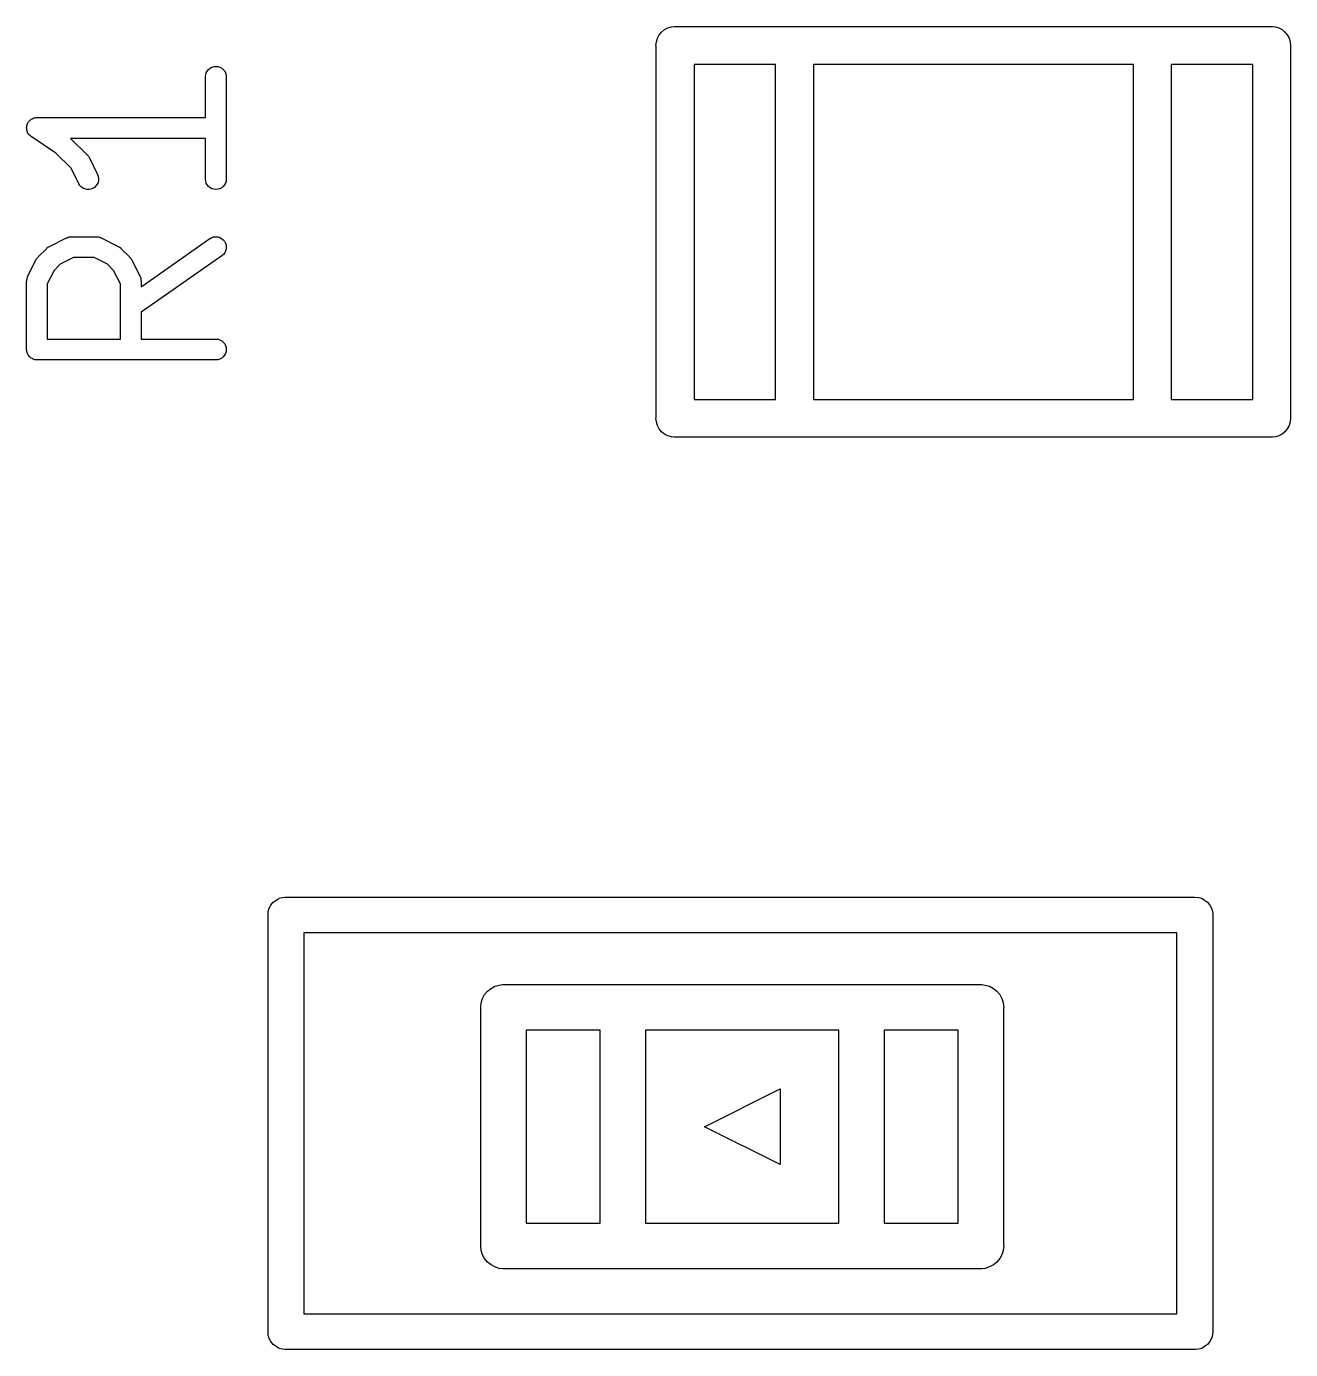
# Model space of a CAD drawing. Extents: x 122.2 to 176.2, y -122.3 to -87.7.
# Drawn here: x 146.196 to 150.435, y -102.676 to -98.24 of the extents above; entities that cross this region are included whole.
import ezdxf

# ---------------------------------------------------------------- set-up
doc = ezdxf.new("R2010")
doc.units = 0
doc.layers.add('BLACK', color=7, linetype='CONTINUOUS')

msp = doc.modelspace()

# ---------------------------------------------------------------- linework, layer by layer
at = {"layer": 'BLACK', "linetype": 'CONTINUOUS'}
for p, q in [((148.318, -98.2682), (148.326, -98.2585)), ((148.326, -98.2585), (148.336, -98.2505)), ((148.336, -98.2505), (148.347, -98.2446)), ((148.347, -98.2446), (148.359, -98.241)), ((148.359, -98.241), (148.368, -98.2401)), ((148.368, -98.2401), (148.371, -98.2398)), ((148.371, -98.2398), (148.374, -98.2401)), ((148.374, -98.2401), (148.768, -98.2401)), ((148.768, -98.2401), (148.771, -98.2398)), ((148.771, -98.2398), (148.774, -98.2401)), ((148.774, -98.2401), (149.968, -98.2401)), ((149.968, -98.2401), (149.971, -98.2398)), ((149.971, -98.2398), (149.974, -98.2401)), ((149.974, -98.2401), (150.368, -98.2401)), ((150.368, -98.2401), (150.371, -98.2398)), ((150.371, -98.2398), (150.374, -98.2401)), ((150.374, -98.2401), (150.384, -98.241)), ((150.384, -98.241), (150.396, -98.2446)), ((150.396, -98.2446), (150.407, -98.2505)), ((150.407, -98.2505), (150.416, -98.2585)), ((150.416, -98.2585), (150.424, -98.2682)), ((148.307, -98.3036), (148.309, -98.2912)), ((148.308, -98.3067), (148.307, -98.3036)), ((148.309, -98.2912), (148.312, -98.2792)), ((148.312, -98.2792), (148.318, -98.2682)), ((150.424, -98.2682), (150.43, -98.2792)), ((150.43, -98.2792), (150.434, -98.2912)), ((150.434, -98.2912), (150.435, -98.3036)), ((150.435, -98.3036), (150.435, -98.3067)), ((148.308, -99.5505), (148.308, -98.3067)), ((150.435, -98.3067), (150.435, -99.5505)), ((146.797, -98.4013), (146.799, -98.3948)), ((146.799, -98.3948), (146.803, -98.3888)), ((146.803, -98.3888), (146.807, -98.3836)), ((146.807, -98.3836), (146.812, -98.3793)), ((146.812, -98.3793), (146.818, -98.3761)), ((146.818, -98.3761), (146.825, -98.3742)), ((146.825, -98.3742), (146.832, -98.3736)), ((146.832, -98.3736), (146.838, -98.3743)), ((146.838, -98.3743), (146.845, -98.3763)), ((146.845, -98.3763), (146.851, -98.3796)), ((146.851, -98.3796), (146.856, -98.3839)), ((146.856, -98.3839), (146.861, -98.3892)), ((146.861, -98.3892), (146.864, -98.3952)), ((148.435, -98.3671), (148.435, -99.4901)), ((148.708, -98.3671), (148.435, -98.3671)), ((148.708, -99.4901), (148.708, -98.3671)), ((148.835, -98.3671), (148.835, -99.4901)), ((149.908, -98.3671), (148.835, -98.3671)), ((149.908, -99.4901), (149.908, -98.3671)), ((150.035, -98.3671), (150.035, -99.4901)), ((150.308, -98.3671), (150.035, -98.3671)), ((150.308, -99.4901), (150.308, -98.3671)), ((146.796, -98.4081), (146.797, -98.4013)), ((146.796, -98.4086), (146.796, -98.4081)), ((146.796, -98.545), (146.796, -98.4086)), ((146.864, -98.3952), (146.866, -98.4018)), ((146.866, -98.4018), (146.866, -98.4086)), ((146.866, -98.4086), (146.866, -98.7514)), ((146.197, -98.5729), (146.198, -98.5696)), ((146.198, -98.5696), (146.199, -98.5664)), ((146.199, -98.5664), (146.201, -98.5632)), ((146.199, -98.5664), (146.199, -98.5664)), ((146.199, -98.5664), (146.199, -98.5664)), ((146.201, -98.5632), (146.202, -98.5604)), ((146.202, -98.5604), (146.205, -98.5577)), ((146.202, -98.5604), (146.202, -98.5604)), ((146.202, -98.5604), (146.202, -98.5604)), ((146.205, -98.5577), (146.207, -98.5552)), ((146.207, -98.5551), (146.209, -98.553)), ((146.207, -98.5552), (146.207, -98.5551)), ((146.207, -98.5551), (146.207, -98.5551)), ((146.209, -98.553), (146.212, -98.5508)), ((146.212, -98.5508), (146.215, -98.5493)), ((146.212, -98.5508), (146.212, -98.5508)), ((146.212, -98.5508), (146.212, -98.5508)), ((146.215, -98.5493), (146.218, -98.5476)), ((146.218, -98.5476), (146.222, -98.5466)), ((146.218, -98.5476), (146.218, -98.5476)), ((146.218, -98.5476), (146.218, -98.5476)), ((146.222, -98.5466), (146.225, -98.5457)), ((146.225, -98.5457), (146.228, -98.5453)), ((146.225, -98.5457), (146.225, -98.5457)), ((146.225, -98.5457), (146.225, -98.5457)), ((146.228, -98.5453), (146.231, -98.545)), ((146.231, -98.545), (146.796, -98.545)), ((146.196, -98.5797), (146.197, -98.5762)), ((146.196, -98.5798), (146.196, -98.5797)), ((146.196, -98.5797), (146.196, -98.5797)), ((146.197, -98.5828), (146.196, -98.5798)), ((146.197, -98.573), (146.197, -98.5729)), ((146.197, -98.5729), (146.197, -98.5729)), ((146.197, -98.5762), (146.197, -98.573)), ((146.197, -98.5865), (146.197, -98.5828)), ((146.197, -98.5866), (146.197, -98.5865)), ((146.197, -98.5865), (146.197, -98.5865)), ((146.198, -98.5893), (146.197, -98.5866)), ((146.199, -98.5931), (146.198, -98.5893)), ((146.2, -98.596), (146.199, -98.5931)), ((146.199, -98.5931), (146.199, -98.5931)), ((146.199, -98.5931), (146.199, -98.5931)), ((146.202, -98.5991), (146.2, -98.596)), ((146.202, -98.5992), (146.202, -98.5991)), ((146.202, -98.5991), (146.202, -98.5991)), ((146.204, -98.6019), (146.202, -98.5992)), ((146.206, -98.6044), (146.204, -98.6019)), ((146.206, -98.6045), (146.206, -98.6044)), ((146.209, -98.6066), (146.206, -98.6045)), ((146.206, -98.6045), (146.206, -98.6045)), ((146.212, -98.6088), (146.209, -98.6066)), ((146.212, -98.6091), (146.212, -98.6088)), ((146.295, -98.6643), (146.212, -98.6091)), ((146.796, -98.615), (146.344, -98.615)), ((146.344, -98.615), (146.399, -98.6695)), ((146.796, -98.7514), (146.796, -98.615)), ((146.346, -98.715), (146.295, -98.6643)), ((146.399, -98.6695), (146.399, -98.6699)), ((146.399, -98.6699), (146.401, -98.6714)), ((146.401, -98.6714), (146.402, -98.6728)), ((146.402, -98.6728), (146.403, -98.6741)), ((146.403, -98.6741), (146.404, -98.6752)), ((146.404, -98.6752), (146.405, -98.677)), ((146.405, -98.677), (146.406, -98.6786)), ((146.406, -98.6786), (146.434, -98.7358)), ((146.372, -98.7671), (146.346, -98.715)), ((146.434, -98.7358), (146.434, -98.7362)), ((146.434, -98.7362), (146.437, -98.7426)), ((146.437, -98.7426), (146.438, -98.7494)), ((146.438, -98.7494), (146.438, -98.7562)), ((146.375, -98.7729), (146.372, -98.7671)), ((146.38, -98.7778), (146.375, -98.7729)), ((146.385, -98.7818), (146.38, -98.7778)), ((146.392, -98.7846), (146.385, -98.7818)), ((146.398, -98.7861), (146.392, -98.7846)), ((146.405, -98.7864), (146.398, -98.7861)), ((146.412, -98.7852), (146.405, -98.7864)), ((146.418, -98.7828), (146.412, -98.7852)), ((146.424, -98.7792), (146.418, -98.7828)), ((146.429, -98.7746), (146.424, -98.7792)), ((146.433, -98.7691), (146.429, -98.7746)), ((146.436, -98.7628), (146.433, -98.7691)), ((146.438, -98.7562), (146.436, -98.7628)), ((146.797, -98.7582), (146.796, -98.7514)), ((146.799, -98.7648), (146.797, -98.7582)), ((146.802, -98.7708), (146.799, -98.7648)), ((146.807, -98.7761), (146.802, -98.7708)), ((146.812, -98.7804), (146.807, -98.7761)), ((146.818, -98.7837), (146.812, -98.7804)), ((146.824, -98.7857), (146.818, -98.7837)), ((146.831, -98.7864), (146.824, -98.7857)), ((146.838, -98.7858), (146.831, -98.7864)), ((146.845, -98.7839), (146.838, -98.7858)), ((146.851, -98.7807), (146.845, -98.7839)), ((146.856, -98.7764), (146.851, -98.7807)), ((146.86, -98.7712), (146.856, -98.7764)), ((146.864, -98.7652), (146.86, -98.7712)), ((146.866, -98.7587), (146.864, -98.7652)), ((146.866, -98.7514), (146.866, -98.7519)), ((146.866, -98.7519), (146.866, -98.7587)), ((146.273, -98.9773), (146.33, -98.9487)), ((146.33, -98.9487), (146.331, -98.9485)), ((146.331, -98.9481), (146.332, -98.9476)), ((146.331, -98.9485), (146.331, -98.9481)), ((146.332, -98.9476), (146.335, -98.947)), ((146.335, -98.947), (146.337, -98.9461)), ((146.337, -98.9461), (146.338, -98.946)), ((146.338, -98.946), (146.339, -98.9457)), ((146.339, -98.9457), (146.341, -98.9454)), ((146.341, -98.9454), (146.344, -98.9451)), ((146.344, -98.9451), (146.345, -98.9451)), ((146.345, -98.9451), (146.346, -98.945)), ((146.346, -98.945), (146.431, -98.945)), ((146.431, -98.945), (146.432, -98.945)), ((146.432, -98.945), (146.433, -98.9451)), ((146.433, -98.9451), (146.434, -98.9451)), ((146.434, -98.9451), (146.436, -98.9455)), ((146.436, -98.9455), (146.439, -98.9458)), ((146.439, -98.9458), (146.44, -98.9461)), ((146.44, -98.9461), (146.441, -98.9463)), ((146.441, -98.9463), (146.443, -98.9471)), ((146.443, -98.9471), (146.445, -98.9478)), ((146.445, -98.9478), (146.446, -98.9483)), ((146.446, -98.9483), (146.447, -98.9487)), ((146.447, -98.9487), (146.504, -98.9773)), ((146.581, -99.1128), (146.811, -98.9513)), ((146.811, -98.9513), (146.812, -98.951)), ((146.812, -98.951), (146.818, -98.9478)), ((146.818, -98.9478), (146.824, -98.9457)), ((146.824, -98.9457), (146.831, -98.945)), ((146.831, -98.945), (146.838, -98.9456)), ((146.838, -98.9456), (146.844, -98.9475)), ((146.844, -98.9475), (146.85, -98.9506)), ((146.85, -98.9506), (146.856, -98.9549)), ((146.856, -98.9549), (146.86, -98.9601)), ((146.86, -98.9601), (146.864, -98.9661)), ((146.864, -98.9661), (146.866, -98.9726)), ((146.232, -99.0165), (146.233, -99.0153)), ((146.233, -99.0153), (146.234, -99.0139)), ((146.234, -99.0139), (146.235, -99.0124)), ((146.235, -99.0124), (146.264, -98.9838)), ((146.264, -98.9835), (146.266, -98.9822)), ((146.264, -98.9838), (146.264, -98.9835)), ((146.266, -98.9822), (146.267, -98.9809)), ((146.267, -98.9809), (146.268, -98.9801)), ((146.268, -98.9801), (146.27, -98.9792)), ((146.27, -98.9792), (146.271, -98.9783)), ((146.271, -98.9783), (146.273, -98.9773)), ((146.354, -99.015), (146.309, -99.0373)), ((146.423, -99.015), (146.354, -99.015)), ((146.468, -99.0373), (146.423, -99.015)), ((146.504, -98.9773), (146.505, -98.9775)), ((146.505, -98.9775), (146.506, -98.9786)), ((146.506, -98.9786), (146.508, -98.9795)), ((146.508, -98.9795), (146.509, -98.9804)), ((146.509, -98.9804), (146.51, -98.9812)), ((146.51, -98.9812), (146.512, -98.9826)), ((146.512, -98.9826), (146.513, -98.9838)), ((146.513, -98.9838), (146.542, -99.0124)), ((146.542, -99.0124), (146.542, -99.0127)), ((146.542, -99.0127), (146.543, -99.0143)), ((146.543, -99.0143), (146.545, -99.0157)), ((146.545, -99.0157), (146.546, -99.0169)), ((146.851, -99.0087), (146.581, -99.1982)), ((146.857, -99.0042), (146.851, -99.0087)), ((146.861, -98.9989), (146.857, -99.0042)), ((146.864, -98.9928), (146.861, -98.9989)), ((146.866, -98.9862), (146.864, -98.9928)), ((146.866, -98.9726), (146.866, -98.9794)), ((146.866, -98.9794), (146.866, -98.9862)), ((146.2, -99.0786), (146.229, -99.0215)), ((146.229, -99.0211), (146.23, -99.0194)), ((146.229, -99.0215), (146.229, -99.0211)), ((146.23, -99.0194), (146.231, -99.0177)), ((146.231, -99.0177), (146.232, -99.0165)), ((146.289, -99.0579), (146.266, -99.1025)), ((146.309, -99.0373), (146.289, -99.0579)), ((146.488, -99.0579), (146.468, -99.0373)), ((146.511, -99.1025), (146.488, -99.0579)), ((146.546, -99.0169), (146.546, -99.0181)), ((146.546, -99.0181), (146.547, -99.0198)), ((146.547, -99.0198), (146.548, -99.0215)), ((146.548, -99.0215), (146.577, -99.0786)), ((146.196, -99.0938), (146.197, -99.0928)), ((146.196, -99.0943), (146.196, -99.0938)), ((146.196, -99.3229), (146.196, -99.0943)), ((146.197, -99.087), (146.198, -99.086)), ((146.197, -99.0894), (146.197, -99.087)), ((146.197, -99.0917), (146.197, -99.0894)), ((146.197, -99.0928), (146.197, -99.0917)), ((146.198, -99.085), (146.199, -99.0828)), ((146.198, -99.086), (146.198, -99.085)), ((146.199, -99.0805), (146.2, -99.0796)), ((146.199, -99.0828), (146.199, -99.0805)), ((146.2, -99.0796), (146.2, -99.0786)), ((146.266, -99.1025), (146.266, -99.2879)), ((146.511, -99.2879), (146.511, -99.1025)), ((146.577, -99.0786), (146.577, -99.0791)), ((146.577, -99.0791), (146.578, -99.08)), ((146.578, -99.08), (146.578, -99.0809)), ((146.578, -99.0809), (146.579, -99.0832)), ((146.579, -99.0832), (146.58, -99.0855)), ((146.58, -99.0855), (146.58, -99.0865)), ((146.58, -99.0865), (146.58, -99.0875)), ((146.58, -99.0875), (146.58, -99.0899)), ((146.58, -99.0899), (146.581, -99.0922)), ((146.581, -99.0922), (146.581, -99.0933)), ((146.581, -99.0933), (146.581, -99.0943)), ((146.581, -99.0943), (146.581, -99.1128)), ((146.581, -99.1982), (146.581, -99.2879)), ((146.197, -99.3261), (146.196, -99.3229)), ((146.197, -99.3294), (146.197, -99.3261)), ((146.266, -99.2879), (146.511, -99.2879)), ((146.581, -99.2879), (146.831, -99.2879)), ((146.831, -99.2879), (146.832, -99.2879)), ((146.832, -99.2879), (146.839, -99.2886)), ((146.839, -99.2886), (146.845, -99.2907)), ((146.845, -99.2907), (146.851, -99.294)), ((146.851, -99.294), (146.856, -99.2984)), ((146.856, -99.2984), (146.861, -99.3037)), ((146.861, -99.3037), (146.864, -99.3097)), ((146.864, -99.3097), (146.866, -99.3163)), ((146.866, -99.3163), (146.866, -99.3231)), ((146.866, -99.3231), (146.866, -99.3299)), ((146.197, -99.3295), (146.197, -99.3294)), ((146.197, -99.3297), (146.197, -99.3295)), ((146.198, -99.3328), (146.197, -99.3297)), ((146.199, -99.336), (146.198, -99.3328)), ((146.199, -99.3361), (146.199, -99.336)), ((146.199, -99.3362), (146.199, -99.3361)), ((146.201, -99.3391), (146.199, -99.3362)), ((146.202, -99.342), (146.201, -99.3391)), ((146.202, -99.3421), (146.202, -99.342)), ((146.202, -99.3422), (146.202, -99.3421)), ((146.204, -99.3447), (146.202, -99.3422)), ((146.206, -99.3473), (146.204, -99.3447)), ((146.207, -99.3474), (146.206, -99.3473)), ((146.207, -99.3475), (146.207, -99.3474)), ((146.209, -99.3496), (146.207, -99.3475)), ((146.212, -99.3517), (146.209, -99.3496)), ((146.212, -99.3518), (146.212, -99.3517)), ((146.212, -99.3519), (146.212, -99.3518)), ((146.215, -99.3534), (146.212, -99.3519)), ((146.218, -99.355), (146.215, -99.3534)), ((146.218, -99.3551), (146.218, -99.355)), ((146.221, -99.3561), (146.218, -99.3551)), ((146.218, -99.3551), (146.218, -99.3551)), ((146.224, -99.3571), (146.221, -99.3561)), ((146.228, -99.3575), (146.224, -99.3571)), ((146.224, -99.3571), (146.224, -99.3571)), ((146.224, -99.3571), (146.224, -99.3571)), ((146.231, -99.3579), (146.228, -99.3575)), ((146.831, -99.3579), (146.231, -99.3579)), ((146.231, -99.3579), (146.231, -99.3579)), ((146.231, -99.3579), (146.231, -99.3579)), ((146.231, -99.3579), (146.231, -99.3579)), ((146.231, -99.3579), (146.231, -99.3579)), ((146.838, -99.3572), (146.831, -99.3579)), ((146.845, -99.3552), (146.838, -99.3572)), ((146.851, -99.352), (146.845, -99.3552)), ((146.856, -99.3477), (146.851, -99.352)), ((146.86, -99.3424), (146.856, -99.3477)), ((146.864, -99.3364), (146.86, -99.3424)), ((146.866, -99.3299), (146.864, -99.3364)), ((148.435, -99.4901), (148.708, -99.4901)), ((148.835, -99.4901), (149.908, -99.4901)), ((150.035, -99.4901), (150.308, -99.4901)), ((148.307, -99.5536), (148.308, -99.5505)), ((148.309, -99.566), (148.307, -99.5536)), ((148.312, -99.578), (148.309, -99.566)), ((148.318, -99.589), (148.312, -99.578)), ((148.326, -99.5987), (148.318, -99.589)), ((150.424, -99.589), (150.416, -99.5987)), ((150.43, -99.578), (150.424, -99.589)), ((150.434, -99.566), (150.43, -99.578)), ((150.435, -99.5536), (150.434, -99.566)), ((150.435, -99.5505), (150.435, -99.5536)), ((148.336, -99.6067), (148.326, -99.5987)), ((148.347, -99.6125), (148.336, -99.6067)), ((148.359, -99.6162), (148.347, -99.6125)), ((148.368, -99.6171), (148.359, -99.6162)), ((148.371, -99.6174), (148.368, -99.6171)), ((148.374, -99.6171), (148.371, -99.6174)), ((148.768, -99.6171), (148.374, -99.6171)), ((148.771, -99.6174), (148.768, -99.6171)), ((148.774, -99.6171), (148.771, -99.6174)), ((149.968, -99.6171), (148.774, -99.6171)), ((149.971, -99.6174), (149.968, -99.6171)), ((149.974, -99.6171), (149.971, -99.6174)), ((150.368, -99.6171), (149.974, -99.6171)), ((150.371, -99.6174), (150.368, -99.6171)), ((150.374, -99.6171), (150.371, -99.6174)), ((150.384, -99.6162), (150.374, -99.6171)), ((150.396, -99.6125), (150.384, -99.6162)), ((150.407, -99.6067), (150.396, -99.6125)), ((150.416, -99.5987), (150.407, -99.6067)), ((147.01, -101.196), (147.016, -101.186)), ((147.016, -101.186), (147.023, -101.176)), ((147.023, -101.176), (147.033, -101.169)), ((147.033, -101.169), (147.043, -101.163)), ((147.043, -101.163), (147.054, -101.16)), ((147.054, -101.16), (147.063, -101.159)), ((147.063, -101.159), (147.066, -101.159)), ((147.066, -101.159), (147.069, -101.159)), ((147.069, -101.159), (150.111, -101.159)), ((150.111, -101.159), (150.114, -101.159)), ((150.114, -101.159), (150.126, -101.16)), ((150.126, -101.16), (150.137, -101.163)), ((150.137, -101.163), (150.147, -101.169)), ((150.147, -101.169), (150.157, -101.176)), ((150.157, -101.176), (150.164, -101.186)), ((150.164, -101.186), (150.17, -101.196)), ((147.006, -101.219), (147.007, -101.207)), ((147.006, -101.222), (147.006, -101.219)), ((147.006, -102.613), (147.006, -101.222)), ((147.007, -101.207), (147.01, -101.196)), ((150.17, -101.196), (150.173, -101.207)), ((150.173, -101.207), (150.174, -101.215)), ((150.174, -101.215), (150.174, -101.219)), ((150.174, -101.219), (150.174, -101.222)), ((150.174, -101.222), (150.174, -102.613)), ((147.126, -101.279), (147.126, -102.556)), ((150.054, -101.279), (147.126, -101.279)), ((150.054, -102.556), (150.054, -101.279)), ((147.767, -101.458), (147.781, -101.454)), ((147.781, -101.454), (147.792, -101.452)), ((147.792, -101.452), (147.796, -101.452)), ((147.796, -101.452), (147.8, -101.452)), ((147.8, -101.452), (148.192, -101.452)), ((148.192, -101.452), (148.196, -101.452)), ((148.196, -101.452), (148.2, -101.452)), ((148.2, -101.452), (148.992, -101.452)), ((148.992, -101.452), (148.996, -101.452)), ((148.996, -101.452), (149, -101.452)), ((149, -101.452), (149.392, -101.452)), ((149.392, -101.452), (149.396, -101.452)), ((149.396, -101.452), (149.4, -101.452)), ((149.4, -101.452), (149.411, -101.454)), ((149.411, -101.454), (149.425, -101.458)), ((147.721, -101.514), (147.725, -101.499)), ((147.725, -101.499), (147.732, -101.486)), ((147.732, -101.486), (147.742, -101.474)), ((147.742, -101.474), (147.754, -101.465)), ((147.754, -101.465), (147.767, -101.458)), ((149.425, -101.458), (149.439, -101.465)), ((149.439, -101.465), (149.45, -101.474)), ((149.45, -101.474), (149.46, -101.486)), ((149.46, -101.486), (149.467, -101.499)), ((149.467, -101.499), (149.471, -101.514)), ((147.72, -101.529), (147.721, -101.514)), ((147.72, -101.532), (147.72, -101.529)), ((147.72, -102.325), (147.72, -101.532)), ((149.471, -101.514), (149.473, -101.529)), ((149.473, -101.529), (149.472, -101.532)), ((149.472, -101.532), (149.472, -102.325)), ((147.872, -101.605), (147.872, -102.252)), ((148.12, -101.605), (147.872, -101.605)), ((148.12, -102.252), (148.12, -101.605)), ((148.272, -101.605), (148.272, -102.252)), ((148.92, -101.605), (148.272, -101.605)), ((148.92, -102.252), (148.92, -101.605)), ((149.072, -101.605), (149.072, -102.252)), ((149.32, -101.605), (149.072, -101.605)), ((149.32, -102.252), (149.32, -101.605)), ((148.47, -101.929), (148.724, -101.802)), ((148.724, -101.802), (148.724, -102.056)), ((148.724, -102.056), (148.47, -101.929)), ((147.872, -102.252), (148.12, -102.252)), ((148.272, -102.252), (148.92, -102.252)), ((149.072, -102.252), (149.32, -102.252)), ((147.72, -102.329), (147.72, -102.325)), ((147.721, -102.344), (147.72, -102.329)), ((149.473, -102.329), (149.471, -102.344)), ((149.472, -102.325), (149.473, -102.329)), ((147.725, -102.358), (147.721, -102.344)), ((147.732, -102.371), (147.725, -102.358)), ((147.742, -102.383), (147.732, -102.371)), ((147.754, -102.392), (147.742, -102.383)), ((149.45, -102.383), (149.439, -102.392)), ((149.46, -102.371), (149.45, -102.383)), ((149.467, -102.358), (149.46, -102.371)), ((149.471, -102.344), (149.467, -102.358)), ((147.767, -102.399), (147.754, -102.392)), ((147.781, -102.404), (147.767, -102.399)), ((147.792, -102.405), (147.781, -102.404)), ((147.796, -102.405), (147.792, -102.405)), ((147.8, -102.405), (147.796, -102.405)), ((148.192, -102.405), (147.8, -102.405)), ((148.196, -102.405), (148.192, -102.405)), ((148.2, -102.405), (148.196, -102.405)), ((148.992, -102.405), (148.2, -102.405)), ((148.996, -102.405), (148.992, -102.405)), ((149, -102.405), (148.996, -102.405)), ((149.392, -102.405), (149, -102.405)), ((149.396, -102.405), (149.392, -102.405)), ((149.4, -102.405), (149.396, -102.405)), ((149.411, -102.404), (149.4, -102.405)), ((149.425, -102.399), (149.411, -102.404)), ((149.439, -102.392), (149.425, -102.399)), ((147.126, -102.556), (150.054, -102.556)), ((147.006, -102.616), (147.006, -102.613)), ((147.007, -102.628), (147.006, -102.616)), ((147.01, -102.639), (147.007, -102.628)), ((147.016, -102.649), (147.01, -102.639)), ((147.023, -102.659), (147.016, -102.649)), ((150.164, -102.649), (150.157, -102.659)), ((150.17, -102.639), (150.164, -102.649)), ((150.173, -102.628), (150.17, -102.639)), ((150.174, -102.616), (150.173, -102.628)), ((150.174, -102.613), (150.174, -102.616)), ((147.033, -102.666), (147.023, -102.659)), ((147.043, -102.672), (147.033, -102.666)), ((147.054, -102.675), (147.043, -102.672)), ((147.063, -102.676), (147.054, -102.675)), ((147.066, -102.676), (147.063, -102.676)), ((147.063, -102.676), (147.063, -102.676)), ((147.069, -102.676), (147.066, -102.676)), ((150.111, -102.676), (147.069, -102.676)), ((150.114, -102.676), (150.111, -102.676)), ((150.117, -102.676), (150.114, -102.676)), ((150.126, -102.675), (150.117, -102.676)), ((150.117, -102.676), (150.117, -102.676)), ((150.137, -102.672), (150.126, -102.675)), ((150.147, -102.666), (150.137, -102.672)), ((150.157, -102.659), (150.147, -102.666))]:
    msp.add_line(p, q, dxfattribs=at)

doc.saveas('drawing.dxf')
